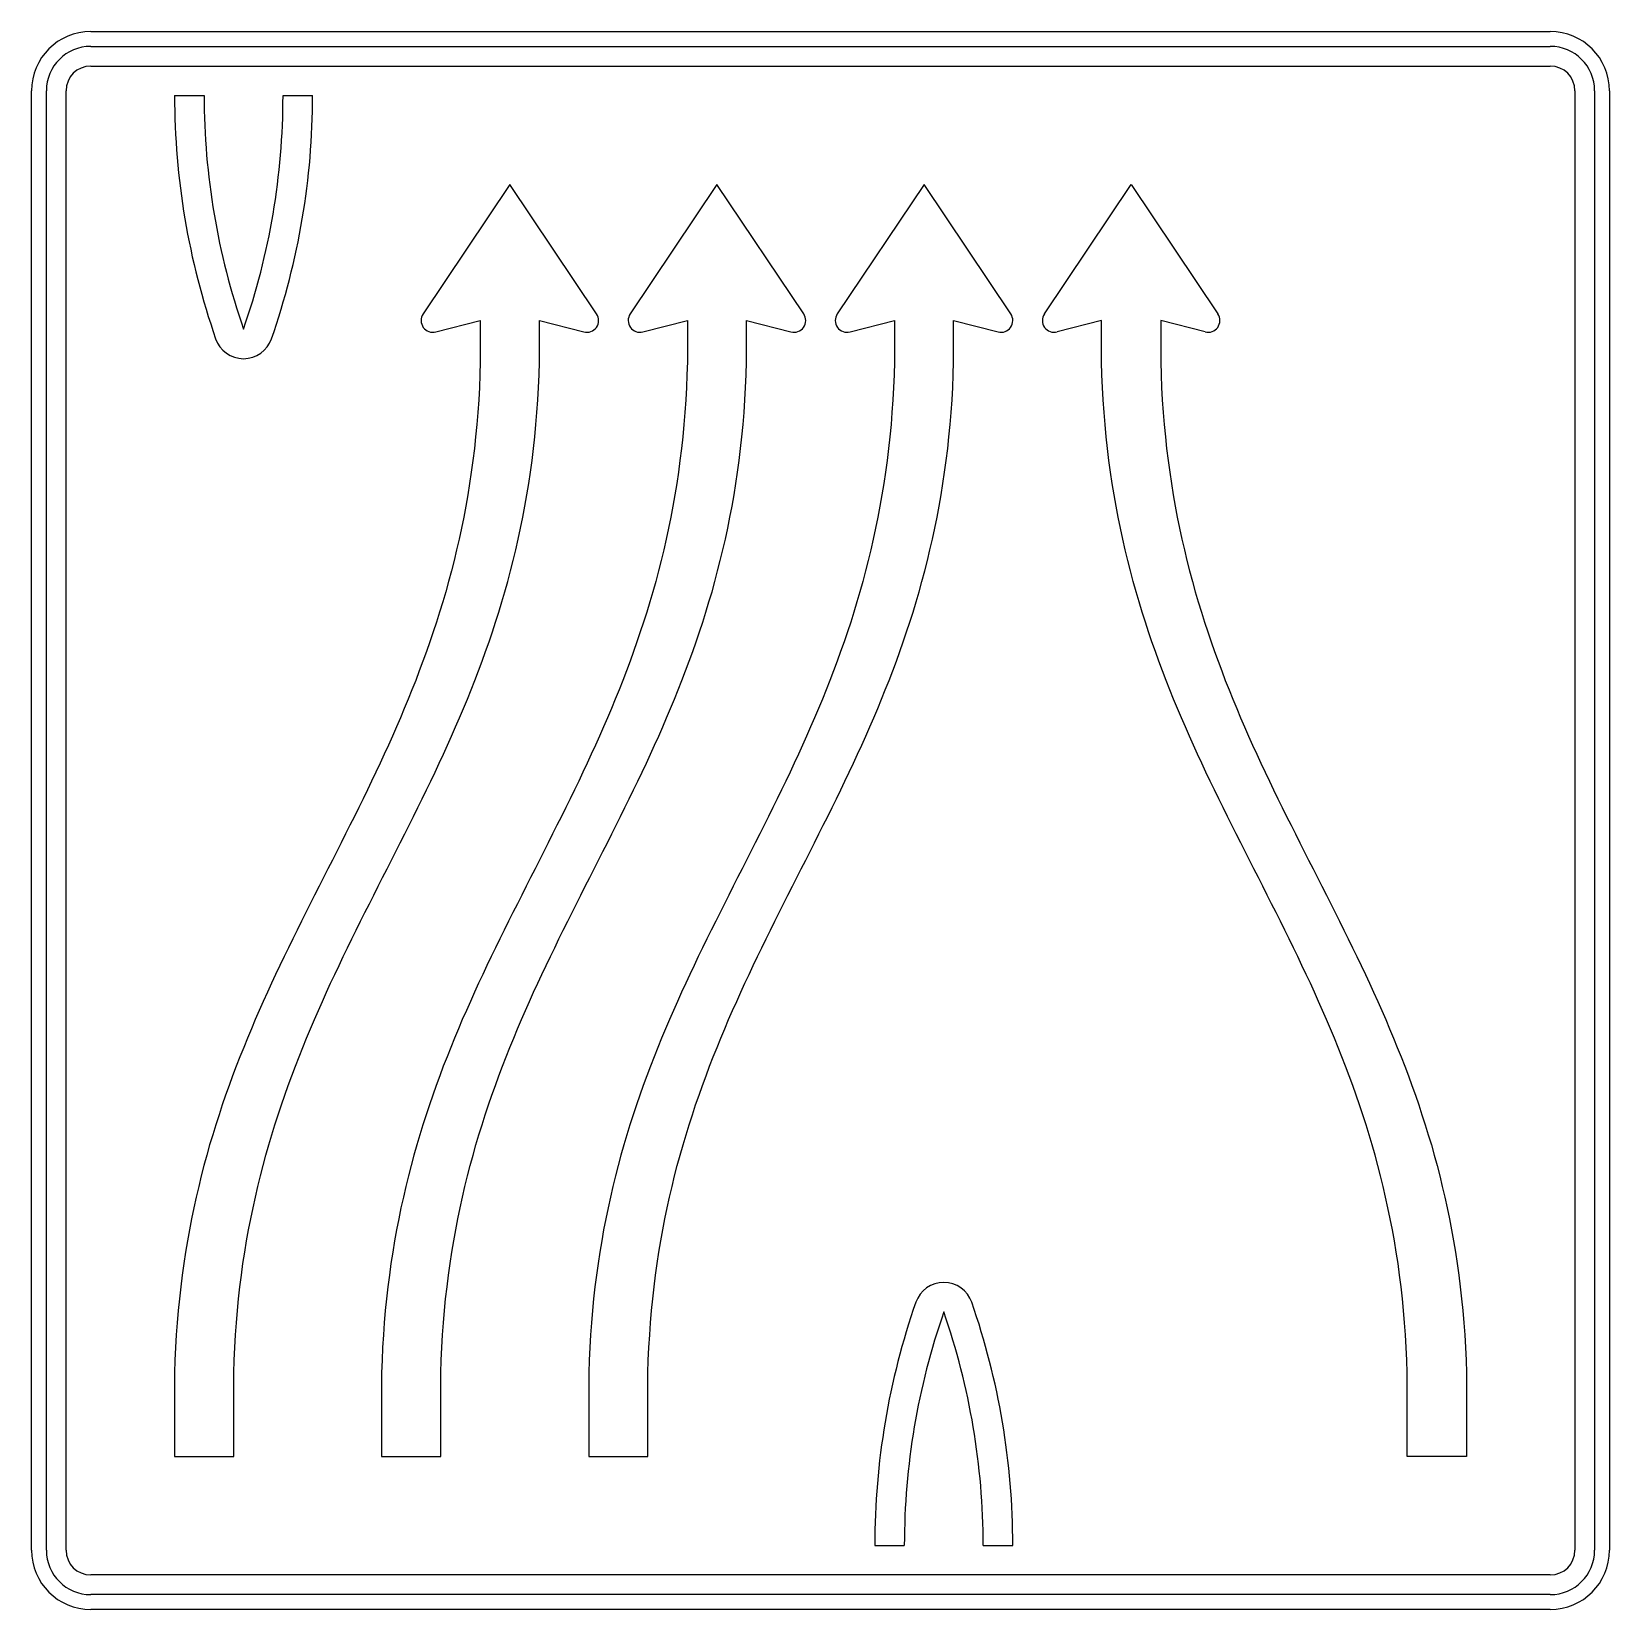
# Model space of a CAD drawing. Extents: x 0 to 1600, y 0 to 1600.
import ezdxf

# ---------------------------------------------------------------- set-up
doc = ezdxf.new("R2010")
doc.units = 0
doc.header["$LTSCALE"] = 25
doc.linetypes.add('AUSGEZOGEN', pattern=[0])
doc.layers.get('0').update_dxf_attribs({"linetype": 'AUSGEZOGEN'})

msp = doc.modelspace()

# ---------------------------------------------------------------- linework, layer by layer
for p, q in [((60, 1600), (1540, 1600)), ((60, 1585), (1540, 1585)), ((60, 1565), (1540, 1565)), ((0, 60), (0, 1540)), ((15, 60), (15, 1540)), ((35, 60), (35, 1540)), ((1565, 1540), (1565, 60)), ((1585, 1540), (1585, 60)), ((1600, 1540), (1600, 60)), ((145, 1535), (175, 1535)), ((255, 1535), (285, 1535)), ((485, 1445), (397, 1313.7)), ((573, 1313.7), (485, 1445)), ((695, 1445), (607, 1313.7)), ((783, 1313.7), (695, 1445)), ((905, 1445), (817, 1313.7)), ((993, 1313.7), (905, 1445)), ((1027, 1313.7), (1115, 1445)), ((1115, 1445), (1203, 1313.7)), ((215, 1298.4), (215, 1298.4)), ((410, 1295.4), (455, 1307)), ((455, 1307), (455, 1265)), ((515, 1265), (515, 1307)), ((515, 1307), (560, 1295.4)), ((620, 1295.4), (665, 1307)), ((665, 1307), (665, 1265)), ((725, 1265), (725, 1307)), ((725, 1307), (770, 1295.4)), ((830, 1295.4), (875, 1307)), ((875, 1307), (875, 1265)), ((935, 1265), (935, 1307)), ((935, 1307), (980, 1295.4)), ((1085, 1307), (1040, 1295.4)), ((1085, 1265), (1085, 1307)), ((1190, 1295.4), (1145, 1307)), ((1145, 1307), (1145, 1265)), ((186.7, 1288.5), (186.6, 1288.6)), ((243.3, 1288.5), (243.3, 1288.5)), ((455, 1265), (454.6, 1252)), ((514.6, 1252), (515, 1265)), ((665, 1265), (664.6, 1252)), ((724.6, 1252), (725, 1265)), ((875, 1265), (874.6, 1252)), ((934.6, 1252), (935, 1265)), ((1085.4, 1252), (1085, 1265)), ((1145, 1265), (1145.4, 1252)), ((454.6, 1252), (454.1, 1239.1)), ((514.1, 1239.1), (514.6, 1252)), ((664.6, 1252), (664.1, 1239.1)), ((724.1, 1239.1), (724.6, 1252)), ((874.6, 1252), (874.1, 1239.1)), ((934.1, 1239.1), (934.6, 1252)), ((1085.9, 1239.1), (1085.4, 1252)), ((1145.4, 1252), (1145.9, 1239.1)), ((454.1, 1239.1), (453.4, 1226.4)), ((513.4, 1226.4), (514.1, 1239.1)), ((664.1, 1239.1), (663.4, 1226.4)), ((723.4, 1226.4), (724.1, 1239.1)), ((874.1, 1239.1), (873.4, 1226.4)), ((933.4, 1226.4), (934.1, 1239.1)), ((1086.6, 1226.4), (1085.9, 1239.1)), ((1145.9, 1239.1), (1146.6, 1226.4)), ((453.4, 1226.4), (452.5, 1213.8)), ((512.5, 1213.8), (513.4, 1226.4)), ((663.4, 1226.4), (662.5, 1213.8)), ((722.5, 1213.8), (723.4, 1226.4)), ((873.4, 1226.4), (872.5, 1213.8)), ((932.5, 1213.8), (933.4, 1226.4)), ((1087.5, 1213.8), (1086.6, 1226.4)), ((1146.6, 1226.4), (1147.5, 1213.8)), ((451.5, 1201.4), (450.3, 1189.2)), ((452.5, 1213.8), (451.5, 1201.4)), ((510.3, 1189.2), (511.5, 1201.4)), ((511.5, 1201.4), (512.5, 1213.8)), ((661.5, 1201.4), (660.3, 1189.2)), ((662.5, 1213.8), (661.5, 1201.4)), ((720.3, 1189.2), (721.5, 1201.4)), ((721.5, 1201.4), (722.5, 1213.8)), ((871.5, 1201.4), (870.3, 1189.2)), ((872.5, 1213.8), (871.5, 1201.4)), ((930.3, 1189.2), (931.5, 1201.4)), ((931.5, 1201.4), (932.5, 1213.8)), ((1088.5, 1201.4), (1087.5, 1213.8)), ((1089.7, 1189.2), (1088.5, 1201.4)), ((1147.5, 1213.8), (1148.5, 1201.4)), ((1148.5, 1201.4), (1149.7, 1189.2)), ((450.3, 1189.2), (449, 1177.1)), ((509, 1177.1), (510.3, 1189.2)), ((660.3, 1189.2), (659, 1177.1)), ((719, 1177.1), (720.3, 1189.2)), ((870.3, 1189.2), (869, 1177.1)), ((929, 1177.1), (930.3, 1189.2)), ((1091, 1177.1), (1089.7, 1189.2)), ((1149.7, 1189.2), (1151, 1177.1)), ((449, 1177.1), (447.5, 1165.1)), ((507.5, 1165.1), (509, 1177.1)), ((659, 1177.1), (657.5, 1165.1)), ((717.5, 1165.1), (719, 1177.1)), ((869, 1177.1), (867.5, 1165.1)), ((927.5, 1165.1), (929, 1177.1)), ((1092.5, 1165.1), (1091, 1177.1)), ((1151, 1177.1), (1152.5, 1165.1)), ((445.9, 1153.3), (444.2, 1141.7)), ((447.5, 1165.1), (445.9, 1153.3)), ((504.2, 1141.7), (505.9, 1153.3)), ((505.9, 1153.3), (507.5, 1165.1)), ((655.9, 1153.3), (654.2, 1141.7)), ((657.5, 1165.1), (655.9, 1153.3)), ((714.2, 1141.7), (715.9, 1153.3)), ((715.9, 1153.3), (717.5, 1165.1)), ((865.9, 1153.3), (864.2, 1141.7)), ((867.5, 1165.1), (865.9, 1153.3)), ((924.2, 1141.7), (925.9, 1153.3)), ((925.9, 1153.3), (927.5, 1165.1)), ((1094.1, 1153.3), (1092.5, 1165.1)), ((1095.8, 1141.7), (1094.1, 1153.3)), ((1152.5, 1165.1), (1154.1, 1153.3)), ((1154.1, 1153.3), (1155.8, 1141.7)), ((444.2, 1141.7), (442.3, 1130.1)), ((502.3, 1130.1), (504.2, 1141.7)), ((654.2, 1141.7), (652.3, 1130.1)), ((712.3, 1130.1), (714.2, 1141.7)), ((864.2, 1141.7), (862.3, 1130.1)), ((922.3, 1130.1), (924.2, 1141.7)), ((1097.7, 1130.1), (1095.8, 1141.7)), ((1155.8, 1141.7), (1157.7, 1130.1)), ((442.3, 1130.1), (440.3, 1118.7)), ((500.3, 1118.8), (502.3, 1130.1)), ((652.3, 1130.1), (650.3, 1118.7)), ((710.3, 1118.8), (712.3, 1130.1)), ((862.3, 1130.1), (860.3, 1118.7)), ((920.3, 1118.8), (922.3, 1130.1)), ((1099.7, 1118.8), (1097.7, 1130.1)), ((1157.7, 1130.1), (1159.7, 1118.7)), ((438.2, 1107.5), (435.9, 1096.3)), ((440.3, 1118.7), (438.2, 1107.5)), ((495.9, 1096.3), (498.2, 1107.5)), ((498.2, 1107.5), (500.3, 1118.8)), ((648.2, 1107.5), (645.9, 1096.3)), ((650.3, 1118.7), (648.2, 1107.5)), ((705.9, 1096.3), (708.2, 1107.5)), ((708.2, 1107.5), (710.3, 1118.8)), ((858.2, 1107.5), (855.9, 1096.3)), ((860.3, 1118.7), (858.2, 1107.5)), ((915.9, 1096.3), (918.2, 1107.5)), ((918.2, 1107.5), (920.3, 1118.8)), ((1101.8, 1107.5), (1099.7, 1118.8)), ((1104.1, 1096.3), (1101.8, 1107.5)), ((1159.7, 1118.7), (1161.8, 1107.5)), ((1161.8, 1107.5), (1164.1, 1096.3)), ((435.9, 1096.3), (433.5, 1085.3)), ((493.5, 1085.3), (495.9, 1096.3)), ((645.9, 1096.3), (643.5, 1085.3)), ((703.5, 1085.3), (705.9, 1096.3)), ((855.9, 1096.3), (853.5, 1085.3)), ((913.5, 1085.3), (915.9, 1096.3)), ((1106.5, 1085.3), (1104.1, 1096.3)), ((1164.1, 1096.3), (1166.5, 1085.3)), ((431, 1074.4), (428.4, 1063.7)), ((433.5, 1085.3), (431, 1074.4)), ((488.4, 1063.7), (491, 1074.4)), ((491, 1074.4), (493.5, 1085.3)), ((641, 1074.4), (638.4, 1063.7)), ((643.5, 1085.3), (641, 1074.4)), ((698.4, 1063.7), (701, 1074.4)), ((701, 1074.4), (703.5, 1085.3)), ((851, 1074.4), (848.4, 1063.7)), ((853.5, 1085.3), (851, 1074.4)), ((908.4, 1063.7), (911, 1074.4)), ((911, 1074.4), (913.5, 1085.3)), ((1109, 1074.4), (1106.5, 1085.3)), ((1111.6, 1063.7), (1109, 1074.4)), ((1166.5, 1085.3), (1169, 1074.4)), ((1169, 1074.4), (1171.6, 1063.7)), ((428.4, 1063.7), (425.7, 1053)), ((485.7, 1053), (488.4, 1063.7)), ((638.4, 1063.7), (635.7, 1053)), ((695.7, 1053), (698.4, 1063.7)), ((848.4, 1063.7), (845.7, 1053)), ((905.7, 1053), (908.4, 1063.7)), ((1114.3, 1053), (1111.6, 1063.7)), ((1171.6, 1063.7), (1174.3, 1053)), ((422.9, 1042.4), (420, 1032)), ((425.7, 1053), (422.9, 1042.4)), ((480, 1032), (482.9, 1042.4)), ((482.9, 1042.4), (485.7, 1053)), ((632.9, 1042.4), (630, 1032)), ((635.7, 1053), (632.9, 1042.4)), ((690, 1032), (692.9, 1042.4)), ((692.9, 1042.4), (695.7, 1053)), ((842.9, 1042.4), (840, 1032)), ((845.7, 1053), (842.9, 1042.4)), ((900, 1032), (902.9, 1042.4)), ((902.9, 1042.4), (905.7, 1053)), ((1117.1, 1042.4), (1114.3, 1053)), ((1120, 1032), (1117.1, 1042.4)), ((1174.3, 1053), (1177.1, 1042.4)), ((1177.1, 1042.4), (1180, 1032)), ((420, 1032), (416.9, 1021.6)), ((476.9, 1021.6), (480, 1032)), ((630, 1032), (626.9, 1021.6)), ((686.9, 1021.6), (690, 1032)), ((840, 1032), (836.9, 1021.6)), ((896.9, 1021.6), (900, 1032)), ((1123.1, 1021.6), (1120, 1032)), ((1180, 1032), (1183.1, 1021.6)), ((413.8, 1011.4), (410.6, 1001.2)), ((416.9, 1021.6), (413.8, 1011.4)), ((470.6, 1001.2), (473.8, 1011.4)), ((473.8, 1011.4), (476.9, 1021.6)), ((623.8, 1011.4), (620.6, 1001.2)), ((626.9, 1021.6), (623.8, 1011.4)), ((680.6, 1001.2), (683.8, 1011.4)), ((683.8, 1011.4), (686.9, 1021.6)), ((833.8, 1011.4), (830.6, 1001.2)), ((836.9, 1021.6), (833.8, 1011.4)), ((890.6, 1001.2), (893.8, 1011.4)), ((893.8, 1011.4), (896.9, 1021.6)), ((1126.2, 1011.4), (1123.1, 1021.6)), ((1129.4, 1001.2), (1126.2, 1011.4)), ((1183.1, 1021.6), (1186.2, 1011.4)), ((1186.2, 1011.4), (1189.4, 1001.2)), ((410.6, 1001.2), (407.3, 991.2)), ((467.3, 991.2), (470.6, 1001.2)), ((620.6, 1001.2), (617.3, 991.2)), ((677.3, 991.2), (680.6, 1001.2)), ((830.6, 1001.2), (827.3, 991.2)), ((887.3, 991.2), (890.6, 1001.2)), ((1132.7, 991.2), (1129.4, 1001.2)), ((1189.4, 1001.2), (1192.7, 991.2)), ((403.9, 981.2), (400.4, 971.3)), ((407.3, 991.2), (403.9, 981.2)), ((460.4, 971.3), (463.9, 981.2)), ((463.9, 981.2), (467.3, 991.2)), ((613.9, 981.2), (610.4, 971.3)), ((617.3, 991.2), (613.9, 981.2)), ((670.4, 971.3), (673.9, 981.2)), ((673.9, 981.2), (677.3, 991.2)), ((823.9, 981.2), (820.4, 971.3)), ((827.3, 991.2), (823.9, 981.2)), ((880.4, 971.3), (883.9, 981.2)), ((883.9, 981.2), (887.3, 991.2)), ((1136.1, 981.2), (1132.7, 991.2)), ((1139.6, 971.3), (1136.1, 981.2)), ((1192.7, 991.2), (1196.1, 981.2)), ((1196.1, 981.2), (1199.6, 971.3)), ((396.9, 961.5), (393.2, 951.8)), ((400.4, 971.3), (396.9, 961.5)), ((453.2, 951.8), (456.9, 961.5)), ((456.9, 961.5), (460.4, 971.3)), ((606.9, 961.5), (603.2, 951.8)), ((610.4, 971.3), (606.9, 961.5)), ((663.2, 951.8), (666.9, 961.5)), ((666.9, 961.5), (670.4, 971.3)), ((816.9, 961.5), (813.2, 951.8)), ((820.4, 971.3), (816.9, 961.5)), ((873.2, 951.8), (876.9, 961.5)), ((876.9, 961.5), (880.4, 971.3)), ((1143.1, 961.5), (1139.6, 971.3)), ((1146.8, 951.8), (1143.1, 961.5)), ((1199.6, 971.3), (1203.1, 961.5)), ((1203.1, 961.5), (1206.8, 951.8)), ((393.2, 951.8), (389.5, 942.1)), ((449.5, 942.1), (453.2, 951.8)), ((603.2, 951.8), (599.5, 942.1)), ((659.5, 942.1), (663.2, 951.8)), ((813.2, 951.8), (809.5, 942.1)), ((869.5, 942.1), (873.2, 951.8)), ((1150.5, 942.1), (1146.8, 951.8)), ((1206.8, 951.8), (1210.5, 942.1)), ((385.7, 932.6), (381.9, 923)), ((389.5, 942.1), (385.7, 932.6)), ((441.9, 923.1), (445.7, 932.6)), ((445.7, 932.6), (449.5, 942.1)), ((595.7, 932.6), (591.9, 923)), ((599.5, 942.1), (595.7, 932.6)), ((651.9, 923.1), (655.7, 932.6)), ((655.7, 932.6), (659.5, 942.1)), ((805.7, 932.6), (801.9, 923)), ((809.5, 942.1), (805.7, 932.6)), ((861.9, 923.1), (865.7, 932.6)), ((865.7, 932.6), (869.5, 942.1)), ((1154.3, 932.6), (1150.5, 942.1)), ((1158.1, 923.1), (1154.3, 932.6)), ((1210.5, 942.1), (1214.3, 932.6)), ((1214.3, 932.6), (1218.1, 923)), ((378, 913.6), (374, 904.2)), ((381.9, 923), (378, 913.6)), ((434, 904.2), (438, 913.6)), ((438, 913.6), (441.9, 923.1)), ((588, 913.6), (584, 904.2)), ((591.9, 923), (588, 913.6)), ((644, 904.2), (648, 913.6)), ((648, 913.6), (651.9, 923.1)), ((798, 913.6), (794, 904.2)), ((801.9, 923), (798, 913.6)), ((854, 904.2), (858, 913.6)), ((858, 913.6), (861.9, 923.1)), ((1162, 913.6), (1158.1, 923.1)), ((1166, 904.2), (1162, 913.6)), ((1218.1, 923), (1222, 913.6)), ((1222, 913.6), (1226, 904.2)), ((374, 904.2), (370, 894.9)), ((430, 894.9), (434, 904.2)), ((584, 904.2), (580, 894.9)), ((640, 894.9), (644, 904.2)), ((794, 904.2), (790, 894.9)), ((850, 894.9), (854, 904.2)), ((1170, 894.9), (1166, 904.2)), ((1226, 904.2), (1230, 894.9)), ((365.9, 885.6), (361.8, 876.4)), ((370, 894.9), (365.9, 885.6)), ((421.8, 876.4), (425.9, 885.6)), ((425.9, 885.6), (430, 894.9)), ((575.9, 885.6), (571.8, 876.4)), ((580, 894.9), (575.9, 885.6)), ((631.8, 876.4), (635.9, 885.6)), ((635.9, 885.6), (640, 894.9)), ((785.9, 885.6), (781.8, 876.4)), ((790, 894.9), (785.9, 885.6)), ((841.8, 876.4), (845.9, 885.6)), ((845.9, 885.6), (850, 894.9)), ((1174.1, 885.6), (1170, 894.9)), ((1178.2, 876.4), (1174.1, 885.6)), ((1230, 894.9), (1234.1, 885.6)), ((1234.1, 885.6), (1238.2, 876.4)), ((357.6, 867.3), (353.4, 858.1)), ((361.8, 876.4), (357.6, 867.3)), ((413.4, 858.1), (417.6, 867.3)), ((417.6, 867.3), (421.8, 876.4)), ((567.6, 867.3), (563.4, 858.1)), ((571.8, 876.4), (567.6, 867.3)), ((623.4, 858.1), (627.6, 867.3)), ((627.6, 867.3), (631.8, 876.4)), ((777.6, 867.3), (773.4, 858.1)), ((781.8, 876.4), (777.6, 867.3)), ((833.4, 858.1), (837.6, 867.3)), ((837.6, 867.3), (841.8, 876.4)), ((1182.4, 867.3), (1178.2, 876.4)), ((1186.6, 858.1), (1182.4, 867.3)), ((1238.2, 876.4), (1242.4, 867.3)), ((1242.4, 867.3), (1246.6, 858.1)), ((349.1, 849.1), (344.8, 840)), ((353.4, 858.1), (349.1, 849.1)), ((404.8, 840), (409.1, 849.1)), ((409.1, 849.1), (413.4, 858.1)), ((559.1, 849.1), (554.8, 840)), ((563.4, 858.1), (559.1, 849.1)), ((614.8, 840), (619.1, 849.1)), ((619.1, 849.1), (623.4, 858.1)), ((769.1, 849.1), (764.8, 840)), ((773.4, 858.1), (769.1, 849.1)), ((824.8, 840), (829.1, 849.1)), ((829.1, 849.1), (833.4, 858.1)), ((1190.9, 849.1), (1186.6, 858.1)), ((1195.2, 840), (1190.9, 849.1)), ((1246.6, 858.1), (1250.9, 849.1)), ((1250.9, 849.1), (1255.2, 840)), ((344.8, 840), (340.5, 831)), ((400.5, 831), (404.8, 840)), ((554.8, 840), (550.5, 831)), ((610.5, 831), (614.8, 840)), ((764.8, 840), (760.5, 831)), ((820.5, 831), (824.8, 840)), ((1199.5, 831), (1195.2, 840)), ((1255.2, 840), (1259.5, 831)), ((336.1, 822), (331.7, 813.1)), ((340.5, 831), (336.1, 822)), ((391.7, 813.1), (396.1, 822)), ((396.1, 822), (400.5, 831)), ((546.1, 822), (541.7, 813.1)), ((550.5, 831), (546.1, 822)), ((601.7, 813.1), (606.1, 822)), ((606.1, 822), (610.5, 831)), ((756.1, 822), (751.7, 813.1)), ((760.5, 831), (756.1, 822)), ((811.7, 813.1), (816.1, 822)), ((816.1, 822), (820.5, 831)), ((1203.9, 822), (1199.5, 831)), ((1208.3, 813.1), (1203.9, 822)), ((1259.5, 831), (1263.9, 822)), ((1263.9, 822), (1268.3, 813.1)), ((327.3, 804.2), (322.8, 795.3)), ((331.7, 813.1), (327.3, 804.2)), ((382.8, 795.3), (387.3, 804.2)), ((387.3, 804.2), (391.7, 813.1)), ((537.3, 804.2), (532.8, 795.3)), ((541.7, 813.1), (537.3, 804.2)), ((592.8, 795.3), (597.3, 804.2)), ((597.3, 804.2), (601.7, 813.1)), ((747.3, 804.2), (742.8, 795.3)), ((751.7, 813.1), (747.3, 804.2)), ((802.8, 795.3), (807.3, 804.2)), ((807.3, 804.2), (811.7, 813.1)), ((1212.7, 804.2), (1208.3, 813.1)), ((1217.2, 795.3), (1212.7, 804.2)), ((1268.3, 813.1), (1272.7, 804.2)), ((1272.7, 804.2), (1277.2, 795.3)), ((318.4, 786.4), (313.9, 777.5)), ((322.8, 795.3), (318.4, 786.4)), ((373.9, 777.5), (378.4, 786.4)), ((378.4, 786.4), (382.8, 795.3)), ((528.4, 786.4), (523.9, 777.5)), ((532.8, 795.3), (528.4, 786.4)), ((583.9, 777.5), (588.4, 786.4)), ((588.4, 786.4), (592.8, 795.3)), ((738.4, 786.4), (733.9, 777.5)), ((742.8, 795.3), (738.4, 786.4)), ((793.9, 777.5), (798.4, 786.4)), ((798.4, 786.4), (802.8, 795.3)), ((1221.6, 786.4), (1217.2, 795.3)), ((1226.1, 777.5), (1221.6, 786.4)), ((1277.2, 795.3), (1281.6, 786.4)), ((1281.6, 786.4), (1286.1, 777.5)), ((309.4, 768.7), (305, 759.8)), ((313.9, 777.5), (309.4, 768.7)), ((365, 759.8), (369.4, 768.7)), ((369.4, 768.7), (373.9, 777.5)), ((519.4, 768.7), (515, 759.8)), ((523.9, 777.5), (519.4, 768.7)), ((575, 759.8), (579.4, 768.7)), ((579.4, 768.7), (583.9, 777.5)), ((729.4, 768.7), (725, 759.8)), ((733.9, 777.5), (729.4, 768.7)), ((785, 759.8), (789.4, 768.7)), ((789.4, 768.7), (793.9, 777.5)), ((1230.6, 768.7), (1226.1, 777.5)), ((1235, 759.8), (1230.6, 768.7)), ((1286.1, 777.5), (1290.6, 768.7)), ((1290.6, 768.7), (1295, 759.8)), ((305, 759.8), (300.5, 751)), ((360.5, 751), (365, 759.8)), ((515, 759.8), (510.5, 751)), ((570.5, 751), (575, 759.8)), ((725, 759.8), (720.5, 751)), ((780.5, 751), (785, 759.8)), ((1239.5, 751), (1235, 759.8)), ((1295, 759.8), (1299.5, 751)), ((296, 742.1), (291.5, 733.3)), ((300.5, 751), (296, 742.1)), ((351.5, 733.3), (356, 742.1)), ((356, 742.1), (360.5, 751)), ((506, 742.1), (501.5, 733.3)), ((510.5, 751), (506, 742.1)), ((561.5, 733.3), (566, 742.1)), ((566, 742.1), (570.5, 751)), ((716, 742.1), (711.5, 733.3)), ((720.5, 751), (716, 742.1)), ((771.5, 733.3), (776, 742.1)), ((776, 742.1), (780.5, 751)), ((1244, 742.1), (1239.5, 751)), ((1248.5, 733.3), (1244, 742.1)), ((1299.5, 751), (1304, 742.1)), ((1304, 742.1), (1308.5, 733.3)), ((287, 724.4), (282.6, 715.6)), ((291.5, 733.3), (287, 724.4)), ((342.6, 715.6), (347, 724.4)), ((347, 724.4), (351.5, 733.3)), ((497, 724.4), (492.6, 715.6)), ((501.5, 733.3), (497, 724.4)), ((552.6, 715.6), (557, 724.4)), ((557, 724.4), (561.5, 733.3)), ((707, 724.4), (702.6, 715.6)), ((711.5, 733.3), (707, 724.4)), ((762.6, 715.6), (767, 724.4)), ((767, 724.4), (771.5, 733.3)), ((1253, 724.4), (1248.5, 733.3)), ((1257.4, 715.6), (1253, 724.4)), ((1308.5, 733.3), (1313, 724.4)), ((1313, 724.4), (1317.4, 715.6)), ((278.1, 706.7), (273.7, 697.8)), ((282.6, 715.6), (278.1, 706.7)), ((333.7, 697.8), (338.1, 706.7)), ((338.1, 706.7), (342.6, 715.6)), ((488.1, 706.7), (483.7, 697.8)), ((492.6, 715.6), (488.1, 706.7)), ((543.7, 697.8), (548.1, 706.7)), ((548.1, 706.7), (552.6, 715.6)), ((698.1, 706.7), (693.7, 697.8)), ((702.6, 715.6), (698.1, 706.7)), ((753.7, 697.8), (758.1, 706.7)), ((758.1, 706.7), (762.6, 715.6)), ((1261.9, 706.7), (1257.4, 715.6)), ((1266.3, 697.8), (1261.9, 706.7)), ((1317.4, 715.6), (1321.9, 706.7)), ((1321.9, 706.7), (1326.3, 697.8)), ((269.2, 688.9), (264.8, 680)), ((273.7, 697.8), (269.2, 688.9)), ((324.8, 680), (329.2, 688.9)), ((329.2, 688.9), (333.7, 697.8)), ((479.2, 688.9), (474.8, 680)), ((483.7, 697.8), (479.2, 688.9)), ((534.8, 680), (539.2, 688.9)), ((539.2, 688.9), (543.7, 697.8)), ((689.2, 688.9), (684.8, 680)), ((693.7, 697.8), (689.2, 688.9)), ((744.8, 680), (749.2, 688.9)), ((749.2, 688.9), (753.7, 697.8)), ((1270.8, 688.9), (1266.3, 697.8)), ((1275.2, 680), (1270.8, 688.9)), ((1326.3, 697.8), (1330.8, 688.9)), ((1330.8, 688.9), (1335.2, 680)), ((264.8, 680), (260.5, 671)), ((320.5, 671), (324.8, 680)), ((474.8, 680), (470.5, 671)), ((530.5, 671), (534.8, 680)), ((684.8, 680), (680.5, 671)), ((740.5, 671), (744.8, 680)), ((1279.5, 671), (1275.2, 680)), ((1335.2, 680), (1339.5, 671)), ((256.1, 662.1), (251.8, 653.1)), ((260.5, 671), (256.1, 662.1)), ((311.8, 653.1), (316.1, 662.1)), ((316.1, 662.1), (320.5, 671)), ((466.1, 662.1), (461.8, 653.1)), ((470.5, 671), (466.1, 662.1)), ((521.8, 653.1), (526.1, 662.1)), ((526.1, 662.1), (530.5, 671)), ((676.1, 662.1), (671.8, 653.1)), ((680.5, 671), (676.1, 662.1)), ((731.8, 653.1), (736.1, 662.1)), ((736.1, 662.1), (740.5, 671)), ((1283.9, 662.1), (1279.5, 671)), ((1288.2, 653.1), (1283.9, 662.1)), ((1339.5, 671), (1343.9, 662.1)), ((1343.9, 662.1), (1348.2, 653.1)), ((247.5, 644), (243.3, 634.9)), ((251.8, 653.1), (247.5, 644)), ((303.3, 634.9), (307.5, 644)), ((307.5, 644), (311.8, 653.1)), ((457.5, 644), (453.3, 634.9)), ((461.8, 653.1), (457.5, 644)), ((513.3, 634.9), (517.5, 644)), ((517.5, 644), (521.8, 653.1)), ((667.5, 644), (663.3, 634.9)), ((671.8, 653.1), (667.5, 644)), ((723.3, 634.9), (727.5, 644)), ((727.5, 644), (731.8, 653.1)), ((1292.5, 644), (1288.2, 653.1)), ((1296.7, 634.9), (1292.5, 644)), ((1348.2, 653.1), (1352.5, 644)), ((1352.5, 644), (1356.7, 634.9)), ((239.1, 625.8), (235, 616.6)), ((243.3, 634.9), (239.1, 625.8)), ((295, 616.6), (299.1, 625.8)), ((299.1, 625.8), (303.3, 634.9)), ((449.1, 625.8), (445, 616.6)), ((453.3, 634.9), (449.1, 625.8)), ((505, 616.6), (509.1, 625.8)), ((509.1, 625.8), (513.3, 634.9)), ((659.1, 625.8), (655, 616.6)), ((663.3, 634.9), (659.1, 625.8)), ((715, 616.6), (719.1, 625.8)), ((719.1, 625.8), (723.3, 634.9)), ((1300.9, 625.8), (1296.7, 634.9)), ((1305, 616.6), (1300.9, 625.8)), ((1356.7, 634.9), (1360.9, 625.8)), ((1360.9, 625.8), (1365, 616.6)), ((235, 616.6), (230.9, 607.4)), ((290.9, 607.4), (295, 616.6)), ((445, 616.6), (440.9, 607.4)), ((500.9, 607.4), (505, 616.6)), ((655, 616.6), (650.9, 607.4)), ((710.9, 607.4), (715, 616.6)), ((1309.1, 607.4), (1305, 616.6)), ((1365, 616.6), (1369.1, 607.4)), ((226.8, 598.1), (222.9, 588.7)), ((230.9, 607.4), (226.8, 598.1)), ((282.9, 588.7), (286.8, 598.1)), ((286.8, 598.1), (290.9, 607.4)), ((436.8, 598.1), (432.9, 588.7)), ((440.9, 607.4), (436.8, 598.1)), ((492.9, 588.7), (496.8, 598.1)), ((496.8, 598.1), (500.9, 607.4)), ((646.8, 598.1), (642.9, 588.7)), ((650.9, 607.4), (646.8, 598.1)), ((702.9, 588.7), (706.8, 598.1)), ((706.8, 598.1), (710.9, 607.4)), ((1313.2, 598.1), (1309.1, 607.4)), ((1317.1, 588.7), (1313.2, 598.1)), ((1369.1, 607.4), (1373.2, 598.1)), ((1373.2, 598.1), (1377.1, 588.7)), ((218.9, 579.4), (215.1, 569.9)), ((222.9, 588.7), (218.9, 579.4)), ((275.1, 569.9), (278.9, 579.4)), ((278.9, 579.4), (282.9, 588.7)), ((428.9, 579.4), (425.1, 569.9)), ((432.9, 588.7), (428.9, 579.4)), ((485.1, 569.9), (488.9, 579.4)), ((488.9, 579.4), (492.9, 588.7)), ((638.9, 579.4), (635.1, 569.9)), ((642.9, 588.7), (638.9, 579.4)), ((695.1, 569.9), (698.9, 579.4)), ((698.9, 579.4), (702.9, 588.7)), ((1321.1, 579.4), (1317.1, 588.7)), ((1324.9, 569.9), (1321.1, 579.4)), ((1377.1, 588.7), (1381.1, 579.4)), ((1381.1, 579.4), (1384.9, 569.9)), ((211.3, 560.4), (207.5, 550.8)), ((215.1, 569.9), (211.3, 560.4)), ((267.5, 550.8), (271.3, 560.4)), ((271.3, 560.4), (275.1, 569.9)), ((421.3, 560.4), (417.5, 550.8)), ((425.1, 569.9), (421.3, 560.4)), ((477.5, 550.8), (481.3, 560.4)), ((481.3, 560.4), (485.1, 569.9)), ((631.3, 560.4), (627.5, 550.8)), ((635.1, 569.9), (631.3, 560.4)), ((687.5, 550.8), (691.3, 560.4)), ((691.3, 560.4), (695.1, 569.9)), ((1328.7, 560.4), (1324.9, 569.9)), ((1332.5, 550.8), (1328.7, 560.4)), ((1384.9, 569.9), (1388.7, 560.4)), ((1388.7, 560.4), (1392.5, 550.8)), ((207.5, 550.8), (203.9, 541.1)), ((263.9, 541.1), (267.5, 550.8)), ((417.5, 550.8), (413.9, 541.1)), ((473.9, 541.1), (477.5, 550.8)), ((627.5, 550.8), (623.9, 541.1)), ((683.9, 541.1), (687.5, 550.8)), ((1336.1, 541.1), (1332.5, 550.8)), ((1392.5, 550.8), (1396.1, 541.1)), ((200.3, 531.4), (196.8, 521.5)), ((203.9, 541.1), (200.3, 531.4)), ((256.8, 521.5), (260.3, 531.4)), ((260.3, 531.4), (263.9, 541.1)), ((410.3, 531.4), (406.8, 521.5)), ((413.9, 541.1), (410.3, 531.4)), ((466.8, 521.5), (470.3, 531.4)), ((470.3, 531.4), (473.9, 541.1)), ((620.3, 531.4), (616.8, 521.5)), ((623.9, 541.1), (620.3, 531.4)), ((676.8, 521.5), (680.3, 531.4)), ((680.3, 531.4), (683.9, 541.1)), ((1339.7, 531.4), (1336.1, 541.1)), ((1343.2, 521.5), (1339.7, 531.4)), ((1396.1, 541.1), (1399.7, 531.4)), ((1399.7, 531.4), (1403.2, 521.5)), ((196.8, 521.5), (193.4, 511.6)), ((253.4, 511.6), (256.8, 521.5)), ((406.8, 521.5), (403.4, 511.6)), ((463.4, 511.6), (466.8, 521.5)), ((616.8, 521.5), (613.4, 511.6)), ((673.4, 511.6), (676.8, 521.5)), ((1346.6, 511.6), (1343.2, 521.5)), ((1403.2, 521.5), (1406.6, 511.6)), ((190.1, 501.6), (186.8, 491.5)), ((193.4, 511.6), (190.1, 501.6)), ((246.8, 491.5), (250.1, 501.6)), ((250.1, 501.6), (253.4, 511.6)), ((400.1, 501.6), (396.8, 491.5)), ((403.4, 511.6), (400.1, 501.6)), ((456.8, 491.5), (460.1, 501.6)), ((460.1, 501.6), (463.4, 511.6)), ((610.1, 501.6), (606.8, 491.5)), ((613.4, 511.6), (610.1, 501.6)), ((666.8, 491.5), (670.1, 501.6)), ((670.1, 501.6), (673.4, 511.6)), ((1349.9, 501.6), (1346.6, 511.6)), ((1353.2, 491.5), (1349.9, 501.6)), ((1406.6, 511.6), (1409.9, 501.6)), ((1409.9, 501.6), (1413.2, 491.5)), ((183.7, 481.4), (180.6, 471.1)), ((186.8, 491.5), (183.7, 481.4)), ((240.6, 471.1), (243.7, 481.4)), ((243.7, 481.4), (246.8, 491.5)), ((393.7, 481.4), (390.6, 471.1)), ((396.8, 491.5), (393.7, 481.4)), ((450.6, 471.1), (453.7, 481.4)), ((453.7, 481.4), (456.8, 491.5)), ((603.7, 481.4), (600.6, 471.1)), ((606.8, 491.5), (603.7, 481.4)), ((660.6, 471.1), (663.7, 481.4)), ((663.7, 481.4), (666.8, 491.5)), ((1356.3, 481.4), (1353.2, 491.5)), ((1359.4, 471.1), (1356.3, 481.4)), ((1413.2, 491.5), (1416.3, 481.4)), ((1416.3, 481.4), (1419.4, 471.1)), ((180.6, 471.1), (177.7, 460.7)), ((237.7, 460.7), (240.6, 471.1)), ((390.6, 471.1), (387.7, 460.7)), ((447.7, 460.7), (450.6, 471.1)), ((600.6, 471.1), (597.7, 460.7)), ((657.7, 460.7), (660.6, 471.1)), ((1362.3, 460.7), (1359.4, 471.1)), ((1419.4, 471.1), (1422.3, 460.7)), ((174.8, 450.2), (172.1, 439.6)), ((177.7, 460.7), (174.8, 450.2)), ((232.1, 439.6), (234.8, 450.2)), ((234.8, 450.2), (237.7, 460.7)), ((384.8, 450.2), (382.1, 439.6)), ((387.7, 460.7), (384.8, 450.2)), ((442.1, 439.6), (444.8, 450.2)), ((444.8, 450.2), (447.7, 460.7)), ((594.8, 450.2), (592.1, 439.6)), ((597.7, 460.7), (594.8, 450.2)), ((652.1, 439.6), (654.8, 450.2)), ((654.8, 450.2), (657.7, 460.7)), ((1365.2, 450.2), (1362.3, 460.7)), ((1367.9, 439.6), (1365.2, 450.2)), ((1422.3, 460.7), (1425.2, 450.2)), ((1425.2, 450.2), (1427.9, 439.6)), ((172.1, 439.6), (169.5, 428.9)), ((229.5, 428.9), (232.1, 439.6)), ((382.1, 439.6), (379.5, 428.9)), ((439.5, 428.9), (442.1, 439.6)), ((592.1, 439.6), (589.5, 428.9)), ((649.5, 428.9), (652.1, 439.6)), ((1370.5, 428.9), (1367.9, 439.6)), ((1427.9, 439.6), (1430.5, 428.9)), ((167, 418.1), (164.6, 407.2)), ((169.5, 428.9), (167, 418.1)), ((224.6, 407.2), (227, 418.1)), ((227, 418.1), (229.5, 428.9)), ((377, 418.1), (374.6, 407.2)), ((379.5, 428.9), (377, 418.1)), ((434.6, 407.2), (437, 418.1)), ((437, 418.1), (439.5, 428.9)), ((587, 418.1), (584.6, 407.2)), ((589.5, 428.9), (587, 418.1)), ((644.6, 407.2), (647, 418.1)), ((647, 418.1), (649.5, 428.9)), ((1373, 418.1), (1370.5, 428.9)), ((1375.4, 407.2), (1373, 418.1)), ((1430.5, 428.9), (1433, 418.1)), ((1433, 418.1), (1435.4, 407.2)), ((164.6, 407.2), (162.3, 396.1)), ((222.3, 396.1), (224.6, 407.2)), ((374.6, 407.2), (372.3, 396.1)), ((432.3, 396.1), (434.6, 407.2)), ((584.6, 407.2), (582.3, 396.1)), ((642.3, 396.1), (644.6, 407.2)), ((1377.7, 396.1), (1375.4, 407.2)), ((1435.4, 407.2), (1437.7, 396.1)), ((160.1, 385), (158.1, 373.7)), ((162.3, 396.1), (160.1, 385)), ((218.1, 373.7), (220.1, 385)), ((220.1, 385), (222.3, 396.1)), ((370.1, 385), (368.1, 373.7)), ((372.3, 396.1), (370.1, 385)), ((428.1, 373.7), (430.1, 385)), ((430.1, 385), (432.3, 396.1)), ((580.1, 385), (578.1, 373.7)), ((582.3, 396.1), (580.1, 385)), ((638.1, 373.7), (640.1, 385)), ((640.1, 385), (642.3, 396.1)), ((1379.9, 385), (1377.7, 396.1)), ((1381.9, 373.7), (1379.9, 385)), ((1437.7, 396.1), (1439.9, 385)), ((1439.9, 385), (1441.9, 373.7)), ((158.1, 373.7), (156.2, 362.2)), ((216.2, 362.2), (218.1, 373.7)), ((368.1, 373.7), (366.2, 362.2)), ((426.2, 362.2), (428.1, 373.7)), ((578.1, 373.7), (576.2, 362.2)), ((636.2, 362.2), (638.1, 373.7)), ((1383.8, 362.2), (1381.9, 373.7)), ((1441.9, 373.7), (1443.8, 362.2)), ((156.2, 362.2), (154.4, 350.7)), ((214.4, 350.7), (216.2, 362.2)), ((366.2, 362.2), (364.4, 350.7)), ((424.4, 350.7), (426.2, 362.2)), ((576.2, 362.2), (574.4, 350.7)), ((634.4, 350.7), (636.2, 362.2)), ((1385.6, 350.7), (1383.8, 362.2)), ((1443.8, 362.2), (1445.6, 350.7)), ((152.8, 339), (151.3, 327.1)), ((154.4, 350.7), (152.8, 339)), ((211.3, 327.1), (212.8, 339)), ((212.8, 339), (214.4, 350.7)), ((362.8, 339), (361.3, 327.1)), ((364.4, 350.7), (362.8, 339)), ((421.3, 327.1), (422.8, 339)), ((422.8, 339), (424.4, 350.7)), ((572.8, 339), (571.3, 327.1)), ((574.4, 350.7), (572.8, 339)), ((631.3, 327.1), (632.8, 339)), ((632.8, 339), (634.4, 350.7)), ((1387.2, 339), (1385.6, 350.7)), ((1388.7, 327.1), (1387.2, 339)), ((1445.6, 350.7), (1447.2, 339)), ((1447.2, 339), (1448.7, 327.1)), ((151.3, 327.1), (149.9, 315.1)), ((209.9, 315.1), (211.3, 327.1)), ((361.3, 327.1), (359.9, 315.1)), ((419.9, 315.1), (421.3, 327.1)), ((571.3, 327.1), (569.9, 315.1)), ((629.9, 315.1), (631.3, 327.1)), ((1390.1, 315.1), (1388.7, 327.1)), ((1448.7, 327.1), (1450.1, 315.1)), ((149.9, 315.1), (148.7, 303)), ((208.7, 303), (209.9, 315.1)), ((359.9, 315.1), (358.7, 303)), ((418.7, 303), (419.9, 315.1)), ((569.9, 315.1), (568.7, 303)), ((628.7, 303), (629.9, 315.1)), ((896.7, 311.5), (896.7, 311.5)), ((953.3, 311.5), (953.3, 311.5)), ((1391.3, 303), (1390.1, 315.1)), ((1450.1, 315.1), (1451.3, 303)), ((147.7, 290.7), (146.8, 278.3)), ((148.7, 303), (147.7, 290.7)), ((206.8, 278.3), (207.7, 290.7)), ((207.7, 290.7), (208.7, 303)), ((357.7, 290.7), (356.8, 278.3)), ((358.7, 303), (357.7, 290.7)), ((416.8, 278.3), (417.7, 290.7)), ((417.7, 290.7), (418.7, 303)), ((567.7, 290.7), (566.8, 278.3)), ((568.7, 303), (567.7, 290.7)), ((626.8, 278.3), (627.7, 290.7)), ((627.7, 290.7), (628.7, 303)), ((925, 301.6), (925, 301.6)), ((1392.3, 290.7), (1391.3, 303)), ((1393.2, 278.3), (1392.3, 290.7)), ((1451.3, 303), (1452.3, 290.7)), ((1452.3, 290.7), (1453.2, 278.3)), ((146.8, 278.3), (146, 265.7)), ((206, 265.7), (206.8, 278.3)), ((356.8, 278.3), (356, 265.7)), ((416, 265.7), (416.8, 278.3)), ((566.8, 278.3), (566, 265.7)), ((626, 265.7), (626.8, 278.3)), ((1394, 265.7), (1393.2, 278.3)), ((1453.2, 278.3), (1454, 265.7)), ((146, 265.7), (145.4, 252.9)), ((205.4, 252.9), (206, 265.7)), ((356, 265.7), (355.4, 252.9)), ((415.4, 252.9), (416, 265.7)), ((566, 265.7), (565.4, 252.9)), ((625.4, 252.9), (626, 265.7)), ((1394.6, 252.9), (1394, 265.7)), ((1454, 265.7), (1454.6, 252.9)), ((145.4, 252.9), (145, 240)), ((145, 240), (145, 155)), ((205, 240), (205.4, 252.9)), ((205, 155), (205, 240)), ((355.4, 252.9), (355, 240)), ((355, 240), (355, 155)), ((415, 240), (415.4, 252.9)), ((415, 155), (415, 240)), ((565.4, 252.9), (565, 240)), ((565, 240), (565, 155)), ((625, 240), (625.4, 252.9)), ((625, 155), (625, 240)), ((1395, 240), (1394.6, 252.9)), ((1395, 155), (1395, 240)), ((1454.6, 252.9), (1455, 240)), ((1455, 240), (1455, 155)), ((145, 155), (205, 155)), ((355, 155), (415, 155)), ((565, 155), (625, 155)), ((1455, 155), (1395, 155)), ((855, 65), (885, 65)), ((965, 65), (995, 65)), ((1540, 35), (60, 35)), ((1540, 15), (60, 15)), ((1540, 0), (60, 0))]:
    msp.add_line(p, q)
for centre, radius, start, end in [((60, 1540), 60, 90, 180), ((1540, 1540), 60, 0, 90), ((60, 1540), 45, 90, 180), ((1540, 1540), 45, 0, 90), ((60, 1540), 25, 90, 180), ((1540, 1540), 25, 0, 90), ((895, 1535), 750, 180, 199.1814), ((895, 1535), 720, 180, 199.1881), ((-465, 1535), 720, 340.8119, 360), ((-465, 1535), 750, 340.8119, 360), ((407, 1307), 12, 146.195, 284.475), ((563, 1307), 12, 255.525, 393.805), ((617, 1307), 12, 146.195, 284.475), ((773, 1307), 12, 255.525, 393.805), ((827, 1307), 12, 146.195, 284.475), ((983, 1307), 12, 255.525, 393.805), ((1037, 1307), 12, 146.195, 284.475), ((1193, 1307), 12, 255.525, 393.805), ((215, 1298.3), 30, 199.1881, 340.8119), ((925, 301.6), 30, 19.1882, 160.8119), ((1605, 65), 750, 160.8119, 180), ((245, 65), 750, 0, 19.1881), ((1605, 65), 720, 160.8119, 180), ((245, 65), 720, 0, 19.1882), ((60, 60), 60, 180, 270), ((60, 60), 45, 180, 270), ((60, 60), 25, 180, 270), ((1540, 60), 60, 270, 360), ((1540, 60), 45, 270, 360), ((1540, 60), 25, 270, 360)]:
    msp.add_arc(centre, radius, start, end)

doc.saveas('drawing.dxf')
